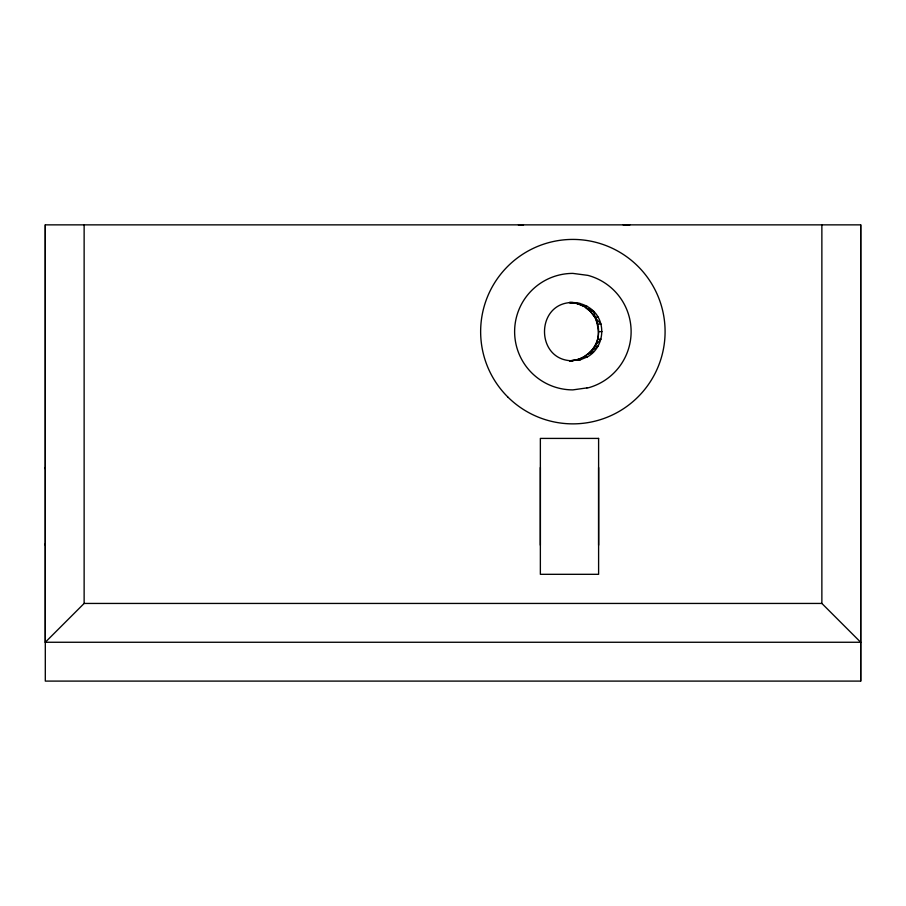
<?xml version="1.0" encoding="UTF-8"?>
<svg xmlns="http://www.w3.org/2000/svg" width="906" height="906" viewBox="0 0 906 906"><rect width="100%" height="100%" fill="white"/><g stroke="black" fill="none" stroke-linecap="round" stroke-linejoin="round"><path stroke-width="1.36" d="M45.3 224.858L45.3 681.097L860.7 681.097L860.7 224.858L45.3 224.858L45.3 642.263L860.7 642.263L821.867 603.441L821.867 224.858M540.361 545.186L540.361 467.53M598.606 545.197L598.606 467.541M860.7 681.097L860.7 224.858M586.216 308.085L593.464 311.052C606.748 323.85 603.577 347.938 587.428 356.862L584.042 356.862A29.117 29.117 0 0 1 569.489 360.758C579.749 360.622 589.41 354.959 594.71 346.205C601.98 334.937 596.714 322.457 593.464 311.052C587.088 304.88 578.255 302.072 569.489 302.525A29.117 29.117 0 0 1 584.042 306.421L587.428 306.421M45.3 642.263L84.133 603.441L84.133 224.858M584.042 356.862L598.085 346.205L594.71 346.205L600.995 339.172L597.609 339.184M569.489 360.769L580.406 359.773L587.428 356.862M587.258 354.405L593.464 352.23L590.078 352.241A29.117 29.117 0 0 0 590.078 311.052L584.042 306.421L577.02 303.521L569.489 302.525M572.864 302.513C535.061 302.128 535.061 361.143 572.864 360.758M577.02 303.521L580.406 303.51M587.258 308.889L590.078 311.052L593.464 311.052M590.078 311.052L594.71 317.089L598.085 317.077M597.609 324.11L600.995 324.099L594.71 317.089M598.606 331.641L601.992 331.641M577.02 359.773L580.406 359.773M623.135 224.858L629.919 224.858M84.133 603.441L821.867 603.441M45.311 467.496L45.311 468.821M45.3 543.827L45.3 545.152M518.413 224.971A29.117 29.117 0 0 1 523.487 224.971M586.918 387.904L572.864 389.886A58.244 58.244 0 0 1 514.619 331.641A58.244 58.244 0 0 1 572.864 273.397L587.937 275.379A58.244 58.244 0 0 1 587.937 387.904L586.918 387.904M598.606 438.413L540.361 438.413L540.361 574.313L598.606 574.313L598.606 438.413M507.654 396.851A92.219 92.219 0 0 0 661.946 355.503A92.219 92.219 0 0 0 549.002 242.559A92.219 92.219 0 0 0 507.654 396.851"/></g></svg>
